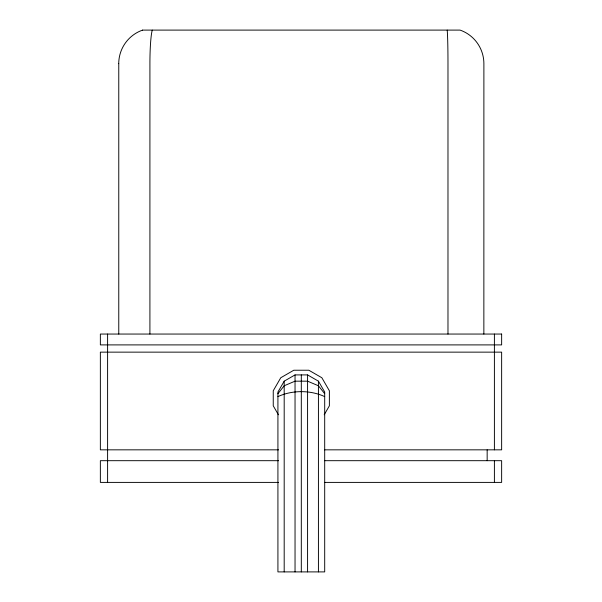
<?xml version="1.0" encoding="UTF-8"?>
<svg xmlns="http://www.w3.org/2000/svg" width="602" height="602" viewBox="0 0 602 602"><rect width="100%" height="100%" fill="white"/><g stroke="black" fill="none" stroke-linecap="round" stroke-linejoin="round"><path stroke-width="0.9" d="M284.189 381.171L277.921 392.03L277.921 571.9L324.696 571.9L324.696 392.03L318.428 381.171L307.577 374.911L295.04 374.911L284.189 381.171L284.189 571.9M324.207 414.77L329.377 405.816L329.377 390.773L321.852 377.747L308.826 370.23L293.791 370.23L280.765 377.747L273.248 390.773L273.248 405.816L278.417 414.77M277.921 393.708L284.189 385.762L295.04 381.171L307.577 381.171L318.428 385.762L324.696 393.708M277.921 396.613C292.218 389.991 310.399 389.991 324.696 396.613M142.546 30.1L460.078 30.1A35.571 35.398 -90 0 1 483.888 63.646L483.857 334.05M278.591 449.837L100.361 449.837L100.361 352.14L501.639 352.14L501.639 449.837L324.628 449.837M278.591 460.688L100.361 460.688L100.361 482.398L278.47 482.398M324.628 460.688L501.639 460.688L501.639 482.398L324.47 482.398M494.4 334.05L494.4 449.837M494.4 460.688L494.4 482.398M487.161 449.837L487.161 460.688M447.978 334.05L447.978 63.646A35.548 1.166 -90 0 0 447.203 30.1M318.428 381.171L318.428 571.9M307.577 374.911L307.577 571.9M301.309 374.911L301.309 571.9M295.04 374.911L295.04 571.9M149.913 334.05L149.913 63.646A35.571 3.484 90 0 1 152.261 30.123M118.767 63.646L118.767 334.05M107.6 334.05L107.6 482.398M118.737 63.646A35.571 35.398 90 0 1 142.554 30.123M501.639 334.05L100.361 334.05L100.361 344.901L501.639 344.901L501.639 334.05"/></g></svg>
